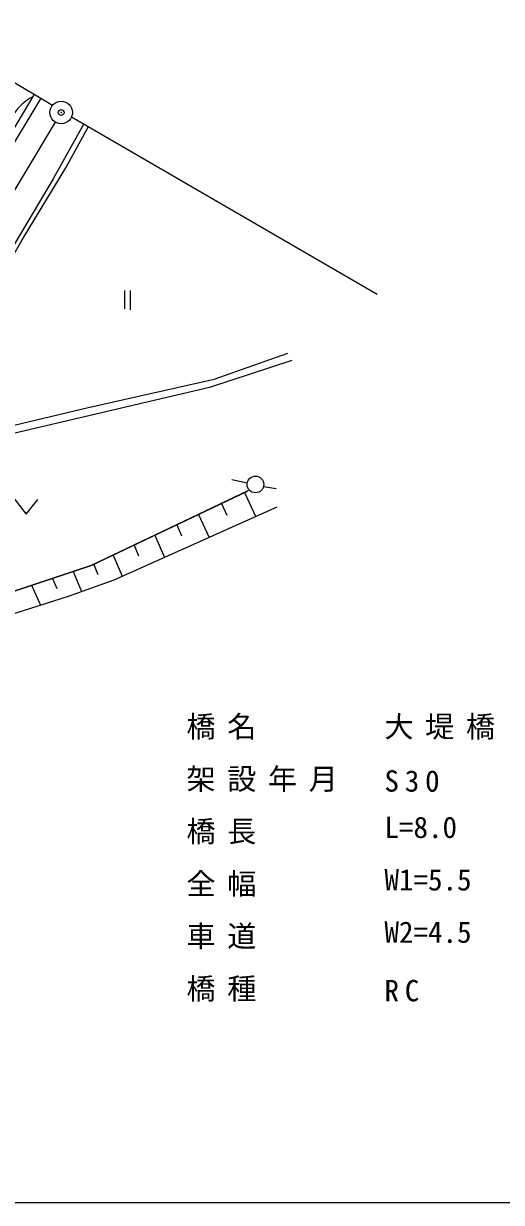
# Model space of a CAD drawing. Units: millimetres, scale not verified. Extents: x 40000 to 680000, y 20000 to 380000.
# Drawn here: x 391642 to 432672, y 205000 to 306218 of the extents above; entities that cross this region are included whole.
import ezdxf
from ezdxf.enums import TextEntityAlignment as Align

# ---------------------------------------------------------------- set-up
doc = ezdxf.new("R2010")
doc.units = ezdxf.units.MM
doc.header["$LTSCALE"] = 1000
doc.header["$PDMODE"] = 32
doc.header["$PDSIZE"] = 500
doc.linetypes.add('CHAIN', pattern=[18.5, 12, -1.5, 3.5, -1.5])
for name, color, linetype, lineweight in [('M-BMK', 2, 'CHAIN', 13), ('M-TTL-BAND', 7, 'Continuous', 25), ('M-WORK', 1, 'Continuous', 13)]:
    doc.layers.add(name, color=color, linetype=linetype, lineweight=lineweight)
doc.layers.add('M-OTRS', color=6, linetype='Continuous')
doc.layers.add('M-STR-HTXT', color=7, linetype='Continuous')
doc.styles.add('ＭＳ ゴシック', font='')
doc.styles.get('ＭＳ ゴシック').set_extended_font_data('MS Gothic')

msp = doc.modelspace()

# ---------------------------------------------------------------- linework, layer by layer
at = {"layer": 'M-BMK'}
msp.add_line((394345, 297766), (373980, 263749), dxfattribs=at)
at = {"layer": 'M-OTRS'}
msp.add_point((394869, 298580), dxfattribs=at)
at = {"layer": 'M-TTL-BAND'}
msp.add_line((40000, 205000), (579000, 205000), dxfattribs=at)
at = {"layer": 'M-WORK'}
for p, q in [((382366, 306218), (393122, 299802)), ((393122, 299802), (394129, 299203)), ((395770, 298225), (422015, 282982)), ((400320, 283288), (400313, 281722)), ((400806, 283302), (400799, 281652)), ((410842, 266768), (409528, 267050)), ((412240, 266458), (413326, 266289)), ((410608, 265951), (411592, 263878)), ((408637, 265012), (409096, 264022)), ((404791, 263180), (405211, 262231)), ((406666, 264074), (407566, 262085)), ((402916, 262287), (403740, 260380)), ((401132, 261437), (401516, 260526)), ((399348, 260587), (400101, 258759)), ((395901, 259168), (396621, 257444)), ((397662, 259784), (398011, 258918)), ((394113, 258576), (394490, 257714)), ((392325, 257985), (393107, 256272))]:
    msp.add_line(p, q, dxfattribs=at)
for points in [[(360854, 258400), (366902, 262211), (369547, 263989), (372565, 266922), (374682, 269748), (380565, 279686), (385666, 288567), (388221, 292852), (392543, 300098)], [(393122, 299802), (386285, 288467), (385742, 288694)], [(396814, 297618), (394190, 292880), (389824, 285570), (387994, 282438), (379990, 269695), (380336, 269455), (383170, 274065), (384487, 276128), (387037, 280254), (389682, 284455), (391523, 287661), (395258, 293840), (397226, 297379)], [(382802, 270825), (383823, 269377), (389631, 271451), (397070, 273239), (407999, 275683), (414337, 277916)], [(414687, 277292), (407597, 274985), (390785, 271012), (383659, 268679), (379754, 266997), (376802, 263203), (377987, 258838), (380224, 256219), (378106, 257767), (376844, 259100), (375225, 263004), (379010, 267504), (383659, 268679)], [(410890, 266086), (397431, 259674), (388579, 256746), (385802, 254825), (383977, 254286), (381390, 253714), (377144, 256389), (373192, 260579), (368749, 255643), (367790, 254965), (363452, 252377), (361928, 251488), (359019, 250853), (361685, 249774)], [(359019, 250853), (361928, 251488), (363452, 252377), (367790, 254965), (368749, 255643), (373192, 260579), (377144, 256389), (381390, 253714), (383977, 254286), (385802, 254825), (388579, 256746), (397431, 259674), (410883, 266083)], [(390887, 265365), (391871, 264105), (392876, 265365)], [(413400, 264683), (399386, 258441), (395466, 257028), (389625, 255155), (385850, 251171), (379596, 252218), (375851, 254186), (370195, 248841)], [(413400, 264683), (399386, 258441), (395466, 257028), (389625, 255155), (385850, 251171), (379596, 252218), (375851, 254186)]]:
    msp.add_lwpolyline(points, dxfattribs=at)
for centre, radius in [((394869, 298580), 968), ((411549, 266648), 717)]:
    msp.add_circle(centre, radius, dxfattribs=at)
msp.add_arc((394151, 296443), 3890, 115.93311, 182.43512, dxfattribs=at)

# ---------------------------------------------------------------- texts
at = {"layer": 'M-STR-HTXT', "style": 'ＭＳ ゴシック'}
for s, p in [('L=8.0', (422628, 235739)), ('W1=5.5', (422628, 231239)), ('W2=4.5', (422628, 226739))]:
    msp.add_text(s, height=1833, dxfattribs=at).set_placement(p, align=Align.BOTTOM_LEFT)
at = {"layer": 'M-STR-HTXT', "char_height": 1833, "attachment_point": 7, "style": 'ＭＳ ゴシック'}
for s, insert in [('\\T1.4;橋名', (405628, 244739)), ('\\T1.4;大堤橋', (422628, 244739)), ('\\T1.4;架設年月', (405628, 240239)), ('\\T1.4;S30', (422628, 240239)), ('\\T1.4;橋長', (405628, 235739)), ('\\T1.4;全幅', (405628, 231239)), ('\\T1.4;車道', (405628, 226739)), ('\\T1.4;橋種', (405628, 222239)), ('\\T1.4;RC', (422628, 222239))]:
    msp.add_mtext(s, dxfattribs=dict(at, insert=insert))

doc.saveas('drawing.dxf')
